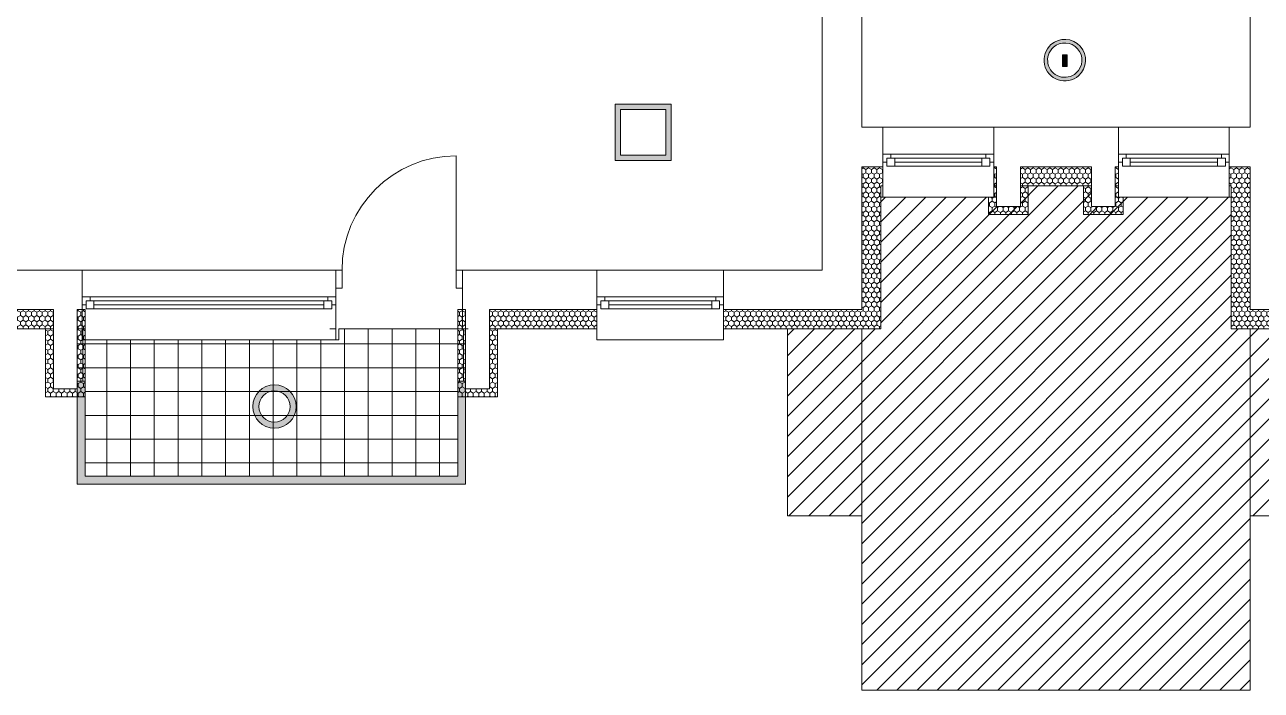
# Model space of a CAD drawing. Header units: millimetres. Extents: x 2795058 to 2855058, y -67651 to -26651.
# Drawn here: x 2820886 to 2828688, y -51609 to -47412 of the extents above; entities that cross this region are included whole.
import ezdxf

# ---------------------------------------------------------------- set-up
doc = ezdxf.new("R2010")
doc.units = ezdxf.units.MM
doc.header["$MEASUREMENT"] = 0
for name, color, linetype, lineweight in [('00E-Ndriqimi elektrike_Pen_No__60', 230, 'Continuous', 0), ('Exterior walls_Pen_No__6', 5, 'Continuous', 0), ('Structural - Bearing_Pen_No__1', 7, 'Continuous', 0), ('Structural - Bearing_Pen_No__19', 255, 'Continuous', 0), ('Structural - Bearing_Pen_No__6', 5, 'Continuous', 0)]:
    doc.layers.add(name, color=color, linetype=linetype, lineweight=lineweight)
doc.layers.add('0_muret e jashtme', color=7, linetype='Continuous')
doc.layers.add('Exterior walls', color=7, linetype='Continuous')
for name, color, linetype, lineweight, true_color in [('0_muret e jashtme_Pen_No__82', 7, 'Continuous', 0, 0xaaaaaa), ('ARCHICAD Doors_Pen_No__82', 7, 'Continuous', 0, 0xaaaaaa), ('ARCHICAD Windows_Pen_No__82', 7, 'Continuous', 0, 0xaaaaaa), ('Shell - Roof_Pen_No__82', 7, 'Continuous', 0, 0xaaaaaa), ('Structural - Bearing_Pen_No__82', 7, 'Continuous', 0, 0xaaaaaa)]:
    doc.layers.add(name, color=color, linetype=linetype, lineweight=lineweight, true_color=true_color)
pattern_1 = [(90, (2247653.822, -76424.967), (-34.6410162, 0), [20, -40]), (90, (2247636.502, -76394.967), (-34.6410162, 0), [20, -40]), (150, (2247653.822, -76404.967), (17.320508, 30), [20, -40]), (150, (2247619.18, -76404.967), (17.320508, 30), [20, -40]), (210, (2247653.822, -76424.967), (-17.320508, 30), [20, -40]), (210, (2247619.18, -76424.967), (-17.320508, 30), [20, -40])]

# ---------------------------------------------------------------- blocks, each defined once
blk = doc.blocks.new('Window 22')
at = {"layer": 'ARCHICAD Windows_Pen_No__82', "color": 253, "linetype": 'Continuous', "lineweight": 0, "true_color": 0xaaaaaa}
for p, q in [((-400, 150), (-400, 220)), ((-400, 220), (400, 220)), ((400, 220), (400, 150)), ((-400, 150), (-400, 30)), ((400, 150), (400, 30)), ((-400, 30), (-400, 0)), ((-400, 0), (-375, 0)), ((-400, 0), (-400, -50)), ((-400, 0), (-400, -50)), ((-375, 25), (-325, 25)), ((-375, -25), (-375, 25)), ((-375, 0), (-375, -25)), ((-325, 25), (325, 25)), ((-325, 25), (-325, -25)), ((-325, 25), (325, 25)), ((-325, 0), (325, 0)), ((325, -25), (325, 25)), ((325, 25), (375, 25)), ((375, 25), (375, -25)), ((375, -25), (375, 0)), ((375, 0), (400, 0)), ((400, 30), (400, 0)), ((400, 0), (400, -50)), ((400, 0), (400, -50)), ((-350, -50), (-400, -50)), ((-400, -50), (-400, -220)), ((-375, -25), (-350, -25)), ((-325, -25), (-375, -25)), ((-350, -25), (-350, -50)), ((350, -50), (-350, -50)), ((325, -25), (-325, -25)), ((375, -25), (325, -25)), ((350, -50), (350, -25)), ((350, -25), (375, -25)), ((400, -50), (350, -50)), ((400, -50), (400, -220)), ((-400, -220), (400, -220))]:
    blk.add_line(p, q, dxfattribs=at)
blk = doc.blocks.new('Window 22_2')
at = {"layer": 'ARCHICAD Windows_Pen_No__82', "color": 253, "linetype": 'Continuous', "lineweight": 0, "true_color": 0xaaaaaa}
for p, q in [((-800, 150), (-800, 220)), ((-800, 220), (800, 220)), ((800, 220), (800, 150)), ((-800, 150), (-800, 30)), ((800, 150), (800, 30)), ((-800, 30), (-800, 0)), ((-800, 0), (-775, 0)), ((-800, 0), (-800, -50)), ((-800, 0), (-800, -50)), ((-775, 25), (-725, 25)), ((-775, -25), (-775, 25)), ((-775, 0), (-775, -25)), ((-725, 25), (725, 25)), ((-725, 25), (-725, -25)), ((-725, 25), (725, 25)), ((-725, 0), (725, 0)), ((725, -25), (725, 25)), ((725, 25), (775, 25)), ((775, 25), (775, -25)), ((775, -25), (775, 0)), ((775, 0), (800, 0)), ((800, 30), (800, 0)), ((800, 0), (800, -50)), ((800, 0), (800, -50)), ((-750, -50), (-800, -50)), ((-800, -50), (-800, -220)), ((-775, -25), (-750, -25)), ((-725, -25), (-775, -25)), ((-750, -25), (-750, -50)), ((750, -50), (-750, -50)), ((725, -25), (-725, -25)), ((775, -25), (725, -25)), ((750, -50), (750, -25)), ((750, -25), (775, -25)), ((800, -50), (750, -50)), ((800, -50), (800, -220)), ((-800, -220), (800, -220))]:
    blk.add_line(p, q, dxfattribs=at)
blk = doc.blocks.new('Door 22')
at = {"layer": 'ARCHICAD Doors_Pen_No__82', "color": 253, "linetype": 'Continuous', "lineweight": 0, "true_color": 0xaaaaaa}
for p, q in [((360, 0), (360, 720)), ((-400, 0), (-437, 0)), ((-400, 0), (-437, 0)), ((-360, 0), (-400, 0)), ((-400, 0), (-400, -115)), ((-400, 0), (-400, -115)), ((-400, 0), (-400, -115)), ((-360, -115), (-360, 0)), ((400, 0), (360, 0)), ((360, 0), (360, -115)), ((400, -115), (400, 0)), ((400, 0), (400, -115)), ((400, 0), (400, -115)), ((400, 0), (437, 0)), ((400, 0), (437, 0)), ((-400, -115), (-360, -115)), ((-400, -115), (-400, -250)), ((-400, -115), (-400, -250)), ((360, -115), (400, -115)), ((400, -115), (400, -250)), ((400, -115), (400, -250)), ((-400, -250), (-400, -370)), ((-400, -250), (-400, -370)), ((400, -250), (400, -370)), ((400, -250), (400, -370)), ((-400, -370), (-437, -370)), ((-400, -370), (-437, -370)), ((400, -370), (437, -370)), ((400, -370), (437, -370))]:
    blk.add_line(p, q, dxfattribs=at)
blk.add_arc((360, 0), 720, 90, 180, dxfattribs=at)
blk = doc.blocks.new('Wall_7', base_point=(2834918.2, -48958.5))
at = {"layer": '0_muret e jashtme_Pen_No__82', "linetype": 'Continuous', "lineweight": 0, "true_color": 0xaaaaaa}
h = blk.add_hatch(dxfattribs=at)
h.set_pattern_fill('Styrofoam_SM_Insulation', color=253, style=0, pattern_type=2)
h.set_pattern_definition(pattern_1)
h.paths.add_polyline_path([(2828618.2, -49208.5), (2828498.2, -49328.5), (2829517.4, -49328.5), (2829517.4, -49208.5)])
h = blk.add_hatch(dxfattribs=at)
h.set_pattern_fill('Styrofoam_SM_Insulation', color=253, style=0, pattern_type=2)
h.set_pattern_definition(pattern_1)
h.paths.add_polyline_path([(2830317.4, -49208.5), (2830317.4, -49328.5), (2831018.2, -49328.5), (2831018.2, -49208.5)])
h = blk.add_hatch(dxfattribs=at)
h.set_pattern_fill('Styrofoam_SM_Insulation', color=253, style=0, pattern_type=2)
h.set_pattern_definition(pattern_1)
h.paths.add_polyline_path([(2831168.2, -49208.5), (2831168.2, -49328.5), (2831198.2, -49328.5), (2831198.2, -49208.5)])
h = blk.add_hatch(dxfattribs=at)
h.set_pattern_fill('Styrofoam_SM_Insulation', color=253, style=0, pattern_type=2)
h.set_pattern_definition(pattern_1)
h.paths.add_polyline_path([(2833598.2, -49208.5), (2833598.2, -49328.5), (2833618.2, -49328.5), (2833618.2, -49208.5)])
h = blk.add_hatch(dxfattribs=at)
h.set_pattern_fill('Styrofoam_SM_Insulation', color=253, style=0, pattern_type=2)
h.set_pattern_definition(pattern_1)
h.paths.add_polyline_path([(2833768.2, -49328.5), (2835288.2, -49328.5), (2835168.2, -49208.5), (2833768.2, -49208.5)])
at = {"layer": '0_muret e jashtme_Pen_No__82', "color": 253, "linetype": 'Continuous', "lineweight": 0, "true_color": 0xaaaaaa}
for p, q in [((2829517.4, -49128.5), (2829517.4, -48958.5)), ((2830317.4, -49128.5), (2830317.4, -48958.5)), ((2831198.2, -48958.5), (2831161.2, -48958.5)), ((2831198.2, -48958.5), (2831198.2, -49073.5)), ((2833598.2, -49128.5), (2833598.2, -48958.5)), ((2831198.2, -49073.5), (2831198.2, -49208.5)), ((2829517.4, -49178.5), (2829517.4, -49128.5)), ((2830317.4, -49178.5), (2830317.4, -49128.5)), ((2833598.2, -49178.5), (2833598.2, -49128.5)), ((2828618.2, -49208.5), (2829517.4, -49208.5)), ((2829517.4, -49208.5), (2829517.4, -49178.5)), ((2829517.4, -49328.5), (2829517.4, -49208.5)), ((2830317.4, -49208.5), (2830317.4, -49178.5)), ((2830317.4, -49208.5), (2831018.2, -49208.5)), ((2830317.4, -49328.5), (2830317.4, -49208.5)), ((2831018.2, -49208.5), (2831018.2, -49328.5)), ((2831168.2, -49328.5), (2831168.2, -49208.5)), ((2831168.2, -49208.5), (2831198.2, -49208.5)), ((2831198.2, -49208.5), (2831198.2, -49328.5)), ((2833598.2, -49208.5), (2833598.2, -49178.5)), ((2833598.2, -49208.5), (2833618.2, -49208.5)), ((2833598.2, -49328.5), (2833598.2, -49208.5)), ((2833618.2, -49208.5), (2833618.2, -49328.5)), ((2833768.2, -49328.5), (2833768.2, -49208.5)), ((2833768.2, -49208.5), (2835168.2, -49208.5)), ((2831198.2, -49328.5), (2831161.2, -49328.5))]:
    blk.add_line(p, q, dxfattribs=at)
at = {"layer": '0_muret e jashtme_Pen_No__82', "color": 253, "linetype": 'Continuous', "lineweight": 0, "true_color": 0xaaaaaa, "flags": 128}
for points in [[(2829517.4, -48958.5), (2828868.2, -48958.5)], [(2831198.2, -48958.5), (2830317.4, -48958.5)], [(2834918.2, -48958.5), (2833598.2, -48958.5)], [(2828498.2, -49328.5), (2829517.4, -49328.5)], [(2830317.4, -49328.5), (2831018.2, -49328.5)], [(2831168.2, -49328.5), (2831198.2, -49328.5)], [(2833598.2, -49328.5), (2833618.2, -49328.5)], [(2833768.2, -49328.5), (2835288.2, -49328.5)]]:
    blk.add_lwpolyline(points, dxfattribs=at)
at = {"layer": 'ARCHICAD Doors_Pen_No__82', "color": 253, "linetype": 'Continuous', "lineweight": 0, "true_color": 0xaaaaaa, "xscale": -1, "zscale": 1000}
blk.add_blockref('Door 22', (2831598.2, -48958.5), dxfattribs=at)
at = {"layer": 'ARCHICAD Windows_Pen_No__82', "color": 253, "linetype": 'Continuous', "lineweight": 0, "true_color": 0xaaaaaa, "zscale": 1000, "rotation": 180}
for name, p in [('Window 22', (2829917.4, -49178.5)), ('Window 22_2', (2832798.2, -49178.5))]:
    blk.add_blockref(name, p, dxfattribs=at)
blk = doc.blocks.new('Window 22_3')
at = {"layer": 'ARCHICAD Windows_Pen_No__82', "color": 253, "linetype": 'Continuous', "lineweight": 0, "true_color": 0xaaaaaa}
for p, q in [((-350, 150), (-350, 220)), ((-350, 220), (350, 220)), ((350, 220), (350, 150)), ((-350, 150), (-350, 30)), ((350, 150), (350, 30)), ((-350, 30), (-350, 0)), ((-350, 0), (-325, 0)), ((-350, 0), (-350, -50)), ((-350, 0), (-350, -50)), ((-325, 25), (-275, 25)), ((-325, -25), (-325, 25)), ((-325, 0), (-325, -25)), ((-275, 25), (275, 25)), ((-275, 25), (-275, -25)), ((-275, 25), (275, 25)), ((-275, 0), (275, 0)), ((275, -25), (275, 25)), ((275, 25), (325, 25)), ((325, 25), (325, -25)), ((325, -25), (325, 0)), ((325, 0), (350, 0)), ((350, 30), (350, 0)), ((350, 0), (350, -50)), ((350, 0), (350, -50)), ((-300, -50), (-350, -50)), ((-350, -50), (-350, -220)), ((-325, -25), (-300, -25)), ((-275, -25), (-325, -25)), ((-300, -25), (-300, -50)), ((300, -50), (-300, -50)), ((275, -25), (-275, -25)), ((325, -25), (275, -25)), ((300, -50), (300, -25)), ((300, -25), (325, -25)), ((350, -50), (300, -50)), ((350, -50), (350, -220)), ((-350, -220), (350, -220))]:
    blk.add_line(p, q, dxfattribs=at)
blk = doc.blocks.new('Wall_12', base_point=(2825918.2, -48058.5))
at = {"layer": '0_muret e jashtme_Pen_No__82', "linetype": 'Continuous', "lineweight": 0, "true_color": 0xaaaaaa}
h = blk.add_hatch(dxfattribs=at)
h.set_pattern_fill('Styrofoam_SM_Insulation', color=253, style=0, pattern_type=2)
h.set_pattern_definition(pattern_1)
h.paths.add_polyline_path([(2826168.2, -48308.5), (2826288.2, -48428.5), (2826300.7, -48428.5), (2826300.7, -48308.5)])
h = blk.add_hatch(dxfattribs=at)
h.set_pattern_fill('Styrofoam_SM_Insulation', color=253, style=0, pattern_type=2)
h.set_pattern_definition(pattern_1)
h.paths.add_polyline_path([(2827000.7, -48308.5), (2827000.7, -48428.5), (2827018.2, -48428.5), (2827018.2, -48308.5)])
h = blk.add_hatch(dxfattribs=at)
h.set_pattern_fill('Styrofoam_SM_Insulation', color=253, style=0, pattern_type=2)
h.set_pattern_definition(pattern_1)
h.paths.add_polyline_path([(2827617.3, -48308.5), (2827168.2, -48308.5), (2827168.2, -48428.5), (2827617.3, -48428.5)])
h = blk.add_hatch(dxfattribs=at)
h.set_pattern_fill('Styrofoam_SM_Insulation', color=253, style=0, pattern_type=2)
h.set_pattern_definition(pattern_1)
h.paths.add_polyline_path([(2827786.6, -48308.5), (2827767.3, -48308.5), (2827767.3, -48428.5), (2827786.6, -48428.5)])
h = blk.add_hatch(dxfattribs=at)
h.set_pattern_fill('Styrofoam_SM_Insulation', color=253, style=0, pattern_type=2)
h.set_pattern_definition(pattern_1)
h.paths.add_polyline_path([(2828618.2, -48308.5), (2828486.6, -48308.5), (2828486.6, -48428.5), (2828498.2, -48428.5)])
at = {"layer": '0_muret e jashtme_Pen_No__82', "color": 253, "linetype": 'Continuous', "lineweight": 0, "true_color": 0xaaaaaa}
for p, q in [((2826300.7, -48228.5), (2826300.7, -48058.5)), ((2827000.7, -48228.5), (2827000.7, -48058.5)), ((2827786.6, -48228.5), (2827786.6, -48058.5)), ((2828486.6, -48228.5), (2828486.6, -48058.5)), ((2826300.7, -48278.5), (2826300.7, -48228.5)), ((2826300.7, -48308.5), (2826300.7, -48278.5)), ((2827000.7, -48278.5), (2827000.7, -48228.5)), ((2827000.7, -48308.5), (2827000.7, -48278.5)), ((2827786.6, -48278.5), (2827786.6, -48228.5)), ((2827786.6, -48308.5), (2827786.6, -48278.5)), ((2828486.6, -48278.5), (2828486.6, -48228.5)), ((2828486.6, -48308.5), (2828486.6, -48278.5)), ((2826168.2, -48308.5), (2826300.7, -48308.5)), ((2826300.7, -48428.5), (2826300.7, -48308.5)), ((2827000.7, -48308.5), (2827018.2, -48308.5)), ((2827000.7, -48428.5), (2827000.7, -48308.5)), ((2827018.2, -48308.5), (2827018.2, -48428.5)), ((2827168.2, -48428.5), (2827168.2, -48308.5)), ((2827168.2, -48308.5), (2827617.3, -48308.5)), ((2827617.3, -48308.5), (2827617.3, -48428.5)), ((2827767.3, -48428.5), (2827767.3, -48308.5)), ((2827767.3, -48308.5), (2827786.6, -48308.5)), ((2827786.6, -48428.5), (2827786.6, -48308.5)), ((2828486.6, -48308.5), (2828618.2, -48308.5)), ((2828486.6, -48428.5), (2828486.6, -48308.5))]:
    blk.add_line(p, q, dxfattribs=at)
at = {"layer": '0_muret e jashtme_Pen_No__82', "color": 253, "linetype": 'Continuous', "lineweight": 0, "true_color": 0xaaaaaa, "flags": 128}
for points in [[(2826300.7, -48058.5), (2826168.2, -48058.5)], [(2827786.6, -48058.5), (2827000.7, -48058.5)], [(2828618.2, -48058.5), (2828486.6, -48058.5)], [(2826288.2, -48428.5), (2826300.7, -48428.5)], [(2827000.7, -48428.5), (2827018.2, -48428.5)], [(2827168.2, -48428.5), (2827617.3, -48428.5)], [(2827767.3, -48428.5), (2827786.6, -48428.5)], [(2828486.6, -48428.5), (2828498.2, -48428.5)]]:
    blk.add_lwpolyline(points, dxfattribs=at)
at = {"layer": 'ARCHICAD Windows_Pen_No__82', "color": 253, "linetype": 'Continuous', "lineweight": 0, "true_color": 0xaaaaaa, "zscale": 1000, "rotation": 180}
for p in [(2826650.7, -48278.5), (2828136.6, -48278.5)]:
    blk.add_blockref('Window 22_3', p, dxfattribs=at)
blk = doc.blocks.new('Wall_13', base_point=(2828868.2, -48958.5))
at = {"layer": '0_muret e jashtme_Pen_No__82', "linetype": 'Continuous', "lineweight": 0, "true_color": 0xaaaaaa}
h = blk.add_hatch(dxfattribs=at)
h.set_pattern_fill('Styrofoam_SM_Insulation', color=253, style=0, pattern_type=2)
h.set_pattern_definition(pattern_1)
h.paths.add_polyline_path([(2828498.2, -48428.5), (2828498.2, -49328.5), (2828618.2, -49208.5), (2828618.2, -48308.5)])
at = {"layer": '0_muret e jashtme_Pen_No__82', "color": 253, "linetype": 'Continuous', "lineweight": 0, "true_color": 0xaaaaaa}
blk.add_line((2828618.2, -48308.5), (2828618.2, -49208.5), dxfattribs=at)
at = {"layer": '0_muret e jashtme_Pen_No__82', "color": 253, "linetype": 'Continuous', "lineweight": 0, "true_color": 0xaaaaaa, "flags": 128}
for points in [[(2828868.2, -48958.5), (2828868.2, -48058.5)], [(2828498.2, -48428.5), (2828498.2, -49328.5)]]:
    blk.add_lwpolyline(points, dxfattribs=at)
blk = doc.blocks.new('Wall_14', base_point=(2825918.2, -48958.5))
at = {"layer": '0_muret e jashtme_Pen_No__82', "linetype": 'Continuous', "lineweight": 0, "true_color": 0xaaaaaa}
h = blk.add_hatch(dxfattribs=at)
h.set_pattern_fill('Styrofoam_SM_Insulation', color=253, style=0, pattern_type=2)
h.set_pattern_definition(pattern_1)
h.paths.add_polyline_path([(2826288.2, -49328.5), (2826288.2, -48428.5), (2826168.2, -48308.5), (2826168.2, -49208.5)])
at = {"layer": '0_muret e jashtme_Pen_No__82', "color": 253, "linetype": 'Continuous', "lineweight": 0, "true_color": 0xaaaaaa}
blk.add_line((2826168.2, -49208.5), (2826168.2, -48308.5), dxfattribs=at)
at = {"layer": '0_muret e jashtme_Pen_No__82', "color": 253, "linetype": 'Continuous', "lineweight": 0, "true_color": 0xaaaaaa, "flags": 128}
for points in [[(2825918.2, -48058.5), (2825918.2, -48958.5)], [(2826288.2, -49328.5), (2826288.2, -48428.5)]]:
    blk.add_lwpolyline(points, dxfattribs=at)
blk = doc.blocks.new('Wall_18', base_point=(2825918.2, -48958.5))
at = {"layer": '0_muret e jashtme_Pen_No__82', "linetype": 'Continuous', "lineweight": 0, "true_color": 0xaaaaaa}
h = blk.add_hatch(dxfattribs=at)
h.set_pattern_fill('Styrofoam_SM_Insulation', color=253, style=0, pattern_type=2)
h.set_pattern_definition(pattern_1)
h.paths.add_polyline_path([(2821068.2, -49208.5), (2819749.3, -49208.5), (2819668.2, -49328.5), (2821068.2, -49328.5)])
h = blk.add_hatch(dxfattribs=at)
h.set_pattern_fill('Styrofoam_SM_Insulation', color=253, style=0, pattern_type=2)
h.set_pattern_definition(pattern_1)
h.paths.add_polyline_path([(2819749.3, -49208.5), (2819668.2, -49208.5), (2819668.2, -49328.5)])
h = blk.add_hatch(dxfattribs=at)
h.set_pattern_fill('Styrofoam_SM_Insulation', color=253, style=0, pattern_type=2)
h.set_pattern_definition(pattern_1)
h.paths.add_polyline_path([(2821218.2, -49208.5), (2821218.2, -49328.5), (2821248.2, -49328.5), (2821248.2, -49208.5)])
h = blk.add_hatch(dxfattribs=at)
h.set_pattern_fill('Styrofoam_SM_Insulation', color=253, style=0, pattern_type=2)
h.set_pattern_definition(pattern_1)
h.paths.add_polyline_path([(2823648.2, -49328.5), (2823668.2, -49328.5), (2823668.2, -49208.5), (2823648.2, -49208.5)])
h = blk.add_hatch(dxfattribs=at)
h.set_pattern_fill('Styrofoam_SM_Insulation', color=253, style=0, pattern_type=2)
h.set_pattern_definition(pattern_1)
h.paths.add_polyline_path([(2824495.8, -49208.5), (2823818.2, -49208.5), (2823818.2, -49328.5), (2824495.8, -49328.5)])
h = blk.add_hatch(dxfattribs=at)
h.set_pattern_fill('Styrofoam_SM_Insulation', color=253, style=0, pattern_type=2)
h.set_pattern_definition(pattern_1)
h.paths.add_polyline_path([(2826168.2, -49208.5), (2825295.8, -49208.5), (2825295.8, -49328.5), (2826288.2, -49328.5)])
at = {"layer": '0_muret e jashtme_Pen_No__82', "color": 253, "linetype": 'Continuous', "lineweight": 0, "true_color": 0xaaaaaa}
for p, q in [((2821248.2, -49128.5), (2821248.2, -48958.5)), ((2823648.2, -48958.5), (2823685.2, -48958.5)), ((2823648.2, -48958.5), (2823648.2, -49073.5)), ((2824495.8, -49128.5), (2824495.8, -48958.5)), ((2825295.8, -49128.5), (2825295.8, -48958.5)), ((2823648.2, -49073.5), (2823648.2, -49208.5)), ((2821248.2, -49178.5), (2821248.2, -49128.5)), ((2824495.8, -49178.5), (2824495.8, -49128.5)), ((2825295.8, -49178.5), (2825295.8, -49128.5)), ((2819749.3, -49208.5), (2819668.2, -49208.5)), ((2819749.3, -49208.5), (2819918.2, -49208.5)), ((2819918.2, -49208.5), (2821068.2, -49208.5)), ((2821068.2, -49208.5), (2821068.2, -49328.5)), ((2821218.2, -49328.5), (2821218.2, -49208.5)), ((2821218.2, -49208.5), (2821248.2, -49208.5)), ((2821248.2, -49208.5), (2821248.2, -49178.5)), ((2821248.2, -49328.5), (2821248.2, -49208.5)), ((2823648.2, -49208.5), (2823668.2, -49208.5)), ((2823648.2, -49208.5), (2823648.2, -49328.5)), ((2823668.2, -49208.5), (2823668.2, -49328.5)), ((2823818.2, -49328.5), (2823818.2, -49208.5)), ((2823818.2, -49208.5), (2824495.8, -49208.5)), ((2824495.8, -49208.5), (2824495.8, -49178.5)), ((2824495.8, -49328.5), (2824495.8, -49208.5)), ((2825295.8, -49208.5), (2825295.8, -49178.5)), ((2825295.8, -49208.5), (2826168.2, -49208.5)), ((2825295.8, -49328.5), (2825295.8, -49208.5)), ((2823648.2, -49328.5), (2823685.2, -49328.5))]:
    blk.add_line(p, q, dxfattribs=at)
at = {"layer": '0_muret e jashtme_Pen_No__82', "color": 253, "linetype": 'Continuous', "lineweight": 0, "true_color": 0xaaaaaa, "flags": 128}
for points in [[(2819668.2, -49208.5), (2819668.2, -48958.5)], [(2821248.2, -48958.5), (2819918.2, -48958.5)], [(2824495.8, -48958.5), (2823648.2, -48958.5)], [(2825918.2, -48958.5), (2825295.8, -48958.5)], [(2819668.2, -49328.5), (2819668.2, -49208.5)], [(2819668.2, -49328.5), (2821068.2, -49328.5)], [(2821218.2, -49328.5), (2821248.2, -49328.5)], [(2823648.2, -49328.5), (2823668.2, -49328.5)], [(2823818.2, -49328.5), (2824495.8, -49328.5)], [(2825295.8, -49328.5), (2826288.2, -49328.5)]]:
    blk.add_lwpolyline(points, dxfattribs=at)
at = {"layer": 'ARCHICAD Doors_Pen_No__82', "color": 253, "linetype": 'Continuous', "lineweight": 0, "true_color": 0xaaaaaa, "zscale": 1000}
blk.add_blockref('Door 22', (2823248.2, -48958.5), dxfattribs=at)
at = {"layer": 'ARCHICAD Windows_Pen_No__82', "color": 253, "linetype": 'Continuous', "lineweight": 0, "true_color": 0xaaaaaa, "zscale": 1000, "rotation": 180}
for name, p in [('Window 22_2', (2822048.2, -49178.5)), ('Window 22', (2824895.8, -49178.5))]:
    blk.add_blockref(name, p, dxfattribs=at)
blk = doc.blocks.new('Storefront 22_2')
at = {"layer": 'ARCHICAD Doors_Pen_No__82', "color": 253, "linetype": 'Continuous', "lineweight": 0, "true_color": 0xaaaaaa}
for p, q in [((420, 840), (420, 920)), ((420, 920), (460, 920)), ((460, 920), (460, 840)), ((420, 840), (440, 840)), ((420, 80), (420, 840)), ((460, 840), (420, 840)), ((440, 840), (460, 840)), ((440, 80), (440, 840)), ((440, 840), (440, 80)), ((440, 840), (440, 80)), ((460, 840), (460, 80)), ((440, 80), (420, 80)), ((420, 0), (420, 80)), ((420, 80), (460, 80)), ((460, 80), (440, 80)), ((460, 80), (460, 0)), ((-500, 0), (-500, -80)), ((-460, 0), (-500, 0)), ((-500, 0), (-500, -80)), ((-500, 0), (-500, -80)), ((-460, -40), (-460, 0)), ((460, 0), (420, 0)), ((460, 0), (460, -40)), ((500, 0), (460, 0)), ((500, -80), (500, 0)), ((500, 0), (500, -80)), ((500, 0), (500, -80)), ((-450, -40), (-460, -40)), ((-460, -80), (-460, -65.4)), ((-460, -65.4), (-450, -65.4)), ((-450, -65.4), (-450, -40)), ((460, -40), (450, -40)), ((450, -40), (450, -65.4)), ((450, -65.4), (460, -65.4)), ((460, -65.4), (460, -80)), ((-500, -80), (-460, -80)), ((-500, -80), (-500, -250)), ((460, -80), (500, -80)), ((500, -80), (500, -250))]:
    blk.add_line(p, q, dxfattribs=at)
blk.add_arc((460, 0), 920, 92.49191, 180, dxfattribs=at)
blk = doc.blocks.new('Wall_20', base_point=(2828868.2, -48058.5))
at = {"layer": '0_muret e jashtme_Pen_No__82', "color": 253, "linetype": 'Continuous', "lineweight": 0, "true_color": 0xaaaaaa}
for p, q in [((2828788.2, -43081.6), (2828618.2, -43081.6)), ((2828868.2, -43081.6), (2828788.2, -43081.6)), ((2828788.2, -44081.6), (2828618.2, -44081.6)), ((2828868.2, -44081.6), (2828788.2, -44081.6))]:
    blk.add_line(p, q, dxfattribs=at)
at = {"layer": '0_muret e jashtme_Pen_No__82', "color": 253, "linetype": 'Continuous', "lineweight": 0, "true_color": 0xaaaaaa, "flags": 128}
for points in [[(2828618.2, -42758.5), (2828618.2, -43081.6)], [(2828868.2, -43081.6), (2828868.2, -42758.5)], [(2828618.2, -44081.6), (2828618.2, -48058.5)], [(2828868.2, -44658.5), (2828868.2, -44081.6)], [(2828868.2, -45858.5), (2828868.2, -44858.5)], [(2828868.2, -48058.5), (2828868.2, -46058.5)]]:
    blk.add_lwpolyline(points, dxfattribs=at)
at = {"layer": 'ARCHICAD Doors_Pen_No__82', "color": 253, "linetype": 'Continuous', "lineweight": 0, "true_color": 0xaaaaaa, "xscale": -1, "zscale": 1000, "rotation": 270}
blk.add_blockref('Storefront 22_2', (2828868.2, -43581.6), dxfattribs=at)
blk = doc.blocks.new('Wall_21', base_point=(2825918.2, -48058.5))
at = {"layer": '0_muret e jashtme_Pen_No__82', "color": 253, "linetype": 'Continuous', "lineweight": 0, "true_color": 0xaaaaaa}
for p, q in [((2825918.2, -43081.6), (2825998.2, -43081.6)), ((2825998.2, -43081.6), (2826168.2, -43081.6)), ((2825918.2, -44081.6), (2825998.2, -44081.6)), ((2825998.2, -44081.6), (2826168.2, -44081.6))]:
    blk.add_line(p, q, dxfattribs=at)
at = {"layer": '0_muret e jashtme_Pen_No__82', "color": 253, "linetype": 'Continuous', "lineweight": 0, "true_color": 0xaaaaaa, "flags": 128}
for points in [[(2825918.2, -42758.5), (2825918.2, -43081.6)], [(2826168.2, -43081.6), (2826168.2, -42758.5)], [(2825918.2, -44081.6), (2825918.2, -44658.5)], [(2826168.2, -48058.5), (2826168.2, -44081.6)], [(2825918.2, -44858.5), (2825918.2, -45858.5)], [(2825918.2, -46058.5), (2825918.2, -48058.5)]]:
    blk.add_lwpolyline(points, dxfattribs=at)
at = {"layer": 'ARCHICAD Doors_Pen_No__82', "color": 253, "linetype": 'Continuous', "lineweight": 0, "true_color": 0xaaaaaa, "zscale": 1000, "rotation": 90}
blk.add_blockref('Storefront 22_2', (2825918.2, -43581.6), dxfattribs=at)
blk = doc.blocks.new('Wall_52', base_point=(2827767.3, -48058.5))
at = {"layer": '0_muret e jashtme_Pen_No__82', "color": 253, "linetype": 'Continuous', "lineweight": 0, "true_color": 0xaaaaaa}
for p, q in [((2827617.3, -48308.5), (2827617.3, -48428.5)), ((2827767.3, -48428.5), (2827767.3, -48308.5))]:
    blk.add_line(p, q, dxfattribs=at)
at = {"layer": '0_muret e jashtme_Pen_No__82', "color": 253, "linetype": 'Continuous', "lineweight": 0, "true_color": 0xaaaaaa, "flags": 128}
for points in [[(2827617.3, -48428.5), (2827617.3, -48558.5)], [(2827767.3, -48558.5), (2827767.3, -48428.5)], [(2827617.3, -48558.5), (2827767.3, -48558.5)]]:
    blk.add_lwpolyline(points, dxfattribs=at)
blk = doc.blocks.new('Wall_53', base_point=(2827018.2, -48058.5))
at = {"layer": '0_muret e jashtme_Pen_No__82', "color": 253, "linetype": 'Continuous', "lineweight": 0, "true_color": 0xaaaaaa}
for p, q in [((2827018.2, -48308.5), (2827018.2, -48428.5)), ((2827168.2, -48428.5), (2827168.2, -48308.5))]:
    blk.add_line(p, q, dxfattribs=at)
at = {"layer": '0_muret e jashtme_Pen_No__82', "color": 253, "linetype": 'Continuous', "lineweight": 0, "true_color": 0xaaaaaa, "flags": 128}
for points in [[(2827018.2, -48428.5), (2827018.2, -48558.5)], [(2827168.2, -48558.5), (2827168.2, -48428.5)], [(2827168.2, -48558.5), (2827018.2, -48558.5)]]:
    blk.add_lwpolyline(points, dxfattribs=at)
blk = doc.blocks.new('Wall_56', base_point=(2823668.2, -48958.5))
at = {"layer": '0_muret e jashtme_Pen_No__82', "color": 253, "linetype": 'Continuous', "lineweight": 0, "true_color": 0xaaaaaa}
for p, q in [((2823668.2, -49208.5), (2823668.2, -49328.5)), ((2823818.2, -49328.5), (2823818.2, -49208.5))]:
    blk.add_line(p, q, dxfattribs=at)
at = {"layer": '0_muret e jashtme_Pen_No__82', "color": 253, "linetype": 'Continuous', "lineweight": 0, "true_color": 0xaaaaaa, "flags": 128}
for points in [[(2823668.2, -49328.5), (2823668.2, -49708.5)], [(2823818.2, -49708.5), (2823818.2, -49328.5)], [(2823818.2, -49708.5), (2823668.2, -49708.5)]]:
    blk.add_lwpolyline(points, dxfattribs=at)
blk = doc.blocks.new('Wall_57', base_point=(2821218.2, -48958.5))
at = {"layer": '0_muret e jashtme_Pen_No__82', "color": 253, "linetype": 'Continuous', "lineweight": 0, "true_color": 0xaaaaaa}
for p, q in [((2821068.2, -49208.5), (2821068.2, -49328.5)), ((2821218.2, -49328.5), (2821218.2, -49208.5))]:
    blk.add_line(p, q, dxfattribs=at)
at = {"layer": '0_muret e jashtme_Pen_No__82', "color": 253, "linetype": 'Continuous', "lineweight": 0, "true_color": 0xaaaaaa, "flags": 128}
for points in [[(2821068.2, -49328.5), (2821068.2, -49708.5)], [(2821218.2, -49708.5), (2821218.2, -49328.5)], [(2821068.2, -49708.5), (2821218.2, -49708.5)]]:
    blk.add_lwpolyline(points, dxfattribs=at)
blk = doc.blocks.new('Wall_86', base_point=(2827361.2, -47537))
at = {"layer": 'Exterior walls_Pen_No__6', "linetype": 'Continuous', "lineweight": 0}
blk.add_hatch(color=5, dxfattribs=at).paths.add_polyline_path([(2827361.2, -47537, 1), (2827535.6, -47733), (2827520.3, -47715.9, -1), (2827376.4, -47554.2)])
at = {"layer": 'Exterior walls_Pen_No__6', "color": 5, "linetype": 'Continuous', "lineweight": 0}
for radius in [131.2, 108.2]:
    blk.add_arc((2827448.4, -47635), radius, 131.6726, 311.6726, dxfattribs=at)
blk = doc.blocks.new('Wall_87', base_point=(2827535.6, -47733))
at = {"layer": 'Exterior walls_Pen_No__6', "linetype": 'Continuous', "lineweight": 0}
blk.add_hatch(color=5, dxfattribs=at).paths.add_polyline_path([(2827535.6, -47733, 1), (2827361.2, -47537), (2827376.4, -47554.2, -1), (2827520.3, -47715.9)])
at = {"layer": 'Exterior walls_Pen_No__6', "color": 5, "linetype": 'Continuous', "lineweight": 0}
for radius in [131.2, 108.2]:
    blk.add_arc((2827448.4, -47635), radius, 311.6726, 131.6726, dxfattribs=at)

msp = doc.modelspace()

# ---------------------------------------------------------------- hatches: boundary and pattern name
at = {"layer": '00E-Ndriqimi elektrike_Pen_No__60', "linetype": 'Continuous', "lineweight": 0}
h = msp.add_hatch(color=230, dxfattribs=at)
h.paths.add_polyline_path([(2822324.6, -49819.3, 1.000002), (2822598.8, -49819.3, 1)])
h.paths.add_polyline_path([(2822363, -49819.3, -1.000002), (2822560.4, -49819.3, -1)], flags=0)
at = {"layer": '0_muret e jashtme_Pen_No__82', "linetype": 'Continuous', "lineweight": 0, "true_color": 0xaaaaaa}
h = msp.add_hatch(dxfattribs=at)
h.set_pattern_fill('Styrofoam_SM_Insulation', color=253, style=0, pattern_type=2)
h.set_pattern_definition(pattern_1)
h.paths.add_polyline_path([(2827168.2, -48428.5), (2827168.2, -48558.5), (2827018.2, -48558.5), (2827018.2, -48428.5), (2827000.7, -48428.5), (2827000.7, -48498.5), (2826968.2, -48498.5), (2826968.2, -48608.5), (2827218.2, -48608.5), (2827218.2, -48428.5)])
h = msp.add_hatch(dxfattribs=at)
h.set_pattern_fill('Styrofoam_SM_Insulation', color=253, style=0, pattern_type=2)
h.set_pattern_definition(pattern_1)
h.paths.add_polyline_path([(2827617.3, -48428.5), (2827567.3, -48428.5), (2827567.3, -48608.5), (2827817.3, -48608.5), (2827817.3, -48498.5), (2827786.6, -48498.5), (2827786.6, -48428.5), (2827767.3, -48428.5), (2827767.3, -48558.5), (2827617.3, -48558.5)])
h = msp.add_hatch(dxfattribs=at)
h.set_pattern_fill('Styrofoam_SM_Insulation', color=253, style=0, pattern_type=2)
h.set_pattern_definition(pattern_1)
h.paths.add_polyline_path([(2821068.2, -49328.5), (2821068.2, -49708.5), (2821218.2, -49708.5), (2821218.2, -49208.5), (2821268.2, -49208.5), (2821268.2, -49758.5), (2821018.2, -49758.5), (2821018.2, -49328.5)])
h = msp.add_hatch(dxfattribs=at)
h.set_pattern_fill('Styrofoam_SM_Insulation', color=253, style=0, pattern_type=2)
h.set_pattern_definition(pattern_1)
h.paths.add_polyline_path([(2823818.2, -49328.5), (2823818.2, -49708.5), (2823668.2, -49708.5), (2823668.2, -49208.5), (2823618.2, -49208.5), (2823618.2, -49758.5), (2823868.2, -49758.5), (2823868.2, -49328.5)])
at = {"layer": 'Structural - Bearing_Pen_No__19', "linetype": 'Continuous', "lineweight": 0}
h = msp.add_hatch(dxfattribs=at)
h.set_pattern_fill('Masonry_Block', color=255, style=0, pattern_type=2)
h.set_pattern_definition([(45, (2247653.82, -76424.97), (-63.639609, 63.639609), [])])
h.paths.add_polyline_path([(2825698.2, -49328.5), (2825698.2, -50509), (2826168.2, -50509), (2826168.2, -51608.5), (2826558.2, -51608.5), (2828618.2, -51608.5), (2828618.2, -50509), (2829088.2, -50509), (2829088.2, -49328.5), (2828568.2, -49328.5), (2828498.2, -49328.5), (2828498.2, -48498.5), (2828468.2, -48498.5), (2827767.3, -48498.5), (2827767.3, -48558.5), (2827617.3, -48558.5), (2827617.3, -48428.5), (2827168.2, -48428.5), (2827168.2, -48558.5), (2827018.2, -48558.5), (2827018.2, -48498.5), (2826318.2, -48498.5), (2826288.2, -48498.5), (2826288.2, -49328.5), (2826218.2, -49328.5)])
h = msp.add_hatch(dxfattribs=at)
h.set_pattern_fill('Grid_15x15', color=255, style=0, pattern_type=2)
h.set_pattern_definition([(0, (2247653.82, -76424.97), (0, 150), []), (90, (2247653.82, -76424.97), (-150, 0), [])])
h.paths.add_polyline_path([(2823618.2, -49658.5), (2823667.8, -49658.5), (2823667.8, -50308.5), (2823668.2, -50308.5), (2823668.2, -49328.5), (2822868.2, -49328.5), (2822868.2, -49398.5), (2821268.2, -49398.5), (2821268.2, -49328.5), (2821218.2, -49328.5), (2821218.2, -49658.5), (2821268.2, -49658.5), (2821268.2, -50258.5), (2823618.2, -50258.5)])
msp.add_hatch(color=255, dxfattribs=at).paths.add_polyline_path([(2821218.2, -50308.5), (2821218.2, -49658.5), (2821268.2, -49658.5), (2821268.2, -50258.5), (2823618.2, -50258.5), (2823618.2, -49658.5), (2823667.8, -49658.5), (2823667.8, -50308.5)])
at = {"layer": 'Structural - Bearing_Pen_No__6', "linetype": 'Continuous', "lineweight": 0}
for points in [[(2827433.4, -47675.1), (2827433.4, -47601), (2827462.8, -47601), (2827462.8, -47675.1)], [(2827442.8, -47666.9), (2827442.8, -47606.8), (2827456.1, -47606.8), (2827456.1, -47666.9)]]:
    msp.add_hatch(color=5, dxfattribs=at).paths.add_polyline_path(points)
h = msp.add_hatch(color=5, dxfattribs=at)
h.paths.add_polyline_path([(2824611.3, -47913.1), (2824965.3, -47913.1), (2824965.3, -48267.1), (2824611.3, -48267.1)])
h.paths.add_polyline_path([(2824932.2, -48233.9), (2824644.5, -48233.9), (2824644.5, -47946.3), (2824932.2, -47946.3)], flags=0)

# ---------------------------------------------------------------- linework, layer by layer
at = {"layer": '00E-Ndriqimi elektrike_Pen_No__60', "color": 230, "linetype": 'Continuous', "lineweight": 0}
for radius in [137.1, 98.7]:
    msp.add_circle((2822461.7, -49819.3), radius, dxfattribs=at)
at = {"layer": '0_muret e jashtme_Pen_No__82', "color": 253, "linetype": 'Continuous', "lineweight": 0, "true_color": 0xaaaaaa, "flags": 128}
for points in [[(2827168.2, -48428.5), (2827168.2, -48558.5), (2827018.2, -48558.5), (2827018.2, -48428.5), (2827000.7, -48428.5), (2827000.7, -48498.5), (2826968.2, -48498.5), (2826968.2, -48608.5), (2827218.2, -48608.5), (2827218.2, -48428.5)], [(2827617.3, -48428.5), (2827567.3, -48428.5), (2827567.3, -48608.5), (2827817.3, -48608.5), (2827817.3, -48498.5), (2827786.6, -48498.5), (2827786.6, -48428.5), (2827767.3, -48428.5), (2827767.3, -48558.5), (2827617.3, -48558.5)], [(2821068.2, -49328.5), (2821068.2, -49708.5), (2821218.2, -49708.5), (2821218.2, -49208.5), (2821268.2, -49208.5), (2821268.2, -49758.5), (2821018.2, -49758.5), (2821018.2, -49328.5)], [(2823818.2, -49328.5), (2823818.2, -49708.5), (2823668.2, -49708.5), (2823668.2, -49208.5), (2823618.2, -49208.5), (2823618.2, -49758.5), (2823868.2, -49758.5), (2823868.2, -49328.5)]]:
    msp.add_lwpolyline(points, close=True, dxfattribs=at)
at = {"layer": 'Shell - Roof_Pen_No__82', "color": 253, "linetype": 'Continuous', "lineweight": 0, "true_color": 0xaaaaaa}
for p, q in [((2821218.2, -49258.5), (2821218.2, -50308.5)), ((2823668.2, -50308.5), (2823668.2, -49258.5)), ((2825698.2, -50509), (2825698.2, -49328.5)), ((2826168.2, -50509), (2826168.2, -49328.5)), ((2828618.2, -50509), (2828618.2, -49328.5)), ((2821218.2, -50308.5), (2823668.2, -50308.5)), ((2828618.2, -51508.5), (2828618.2, -50509))]:
    msp.add_line(p, q, dxfattribs=at)
at = {"layer": 'Structural - Bearing_Pen_No__1', "color": 7, "linetype": 'Continuous', "lineweight": 0, "flags": 128}
msp.add_lwpolyline([(2821218.2, -50308.5), (2821218.2, -49658.5), (2821268.2, -49658.5), (2821268.2, -50258.5), (2823618.2, -50258.5), (2823618.2, -49658.5), (2823667.8, -49658.5), (2823667.8, -50308.5)], close=True, dxfattribs=at)
at = {"layer": 'Structural - Bearing_Pen_No__6', "color": 5, "linetype": 'Continuous', "lineweight": 0, "flags": 128}
for points in [[(2827433.4, -47675.1), (2827433.4, -47601), (2827462.8, -47601), (2827462.8, -47675.1)], [(2827442.8, -47666.9), (2827442.8, -47606.8), (2827456.1, -47606.8), (2827456.1, -47666.9)], [(2824611.3, -47913.1), (2824965.3, -47913.1), (2824965.3, -48267.1), (2824611.3, -48267.1)], [(2824932.2, -48233.9), (2824644.5, -48233.9), (2824644.5, -47946.3), (2824932.2, -47946.3)]]:
    msp.add_lwpolyline(points, close=True, dxfattribs=at)
at = {"layer": 'Structural - Bearing_Pen_No__82', "color": 253, "linetype": 'Continuous', "lineweight": 0, "true_color": 0xaaaaaa, "flags": 128}
msp.add_lwpolyline([(2829088.2, -49328.5), (2828568.2, -49328.5), (2828498.2, -49328.5), (2828498.2, -48498.5), (2828468.2, -48498.5), (2827767.3, -48498.5), (2827767.3, -48558.5), (2827617.3, -48558.5), (2827617.3, -48428.5), (2827168.2, -48428.5), (2827168.2, -48558.5), (2827018.2, -48558.5), (2827018.2, -48498.5), (2826318.2, -48498.5), (2826288.2, -48498.5), (2826288.2, -49328.5), (2826218.2, -49328.5), (2825698.2, -49328.5), (2825698.2, -50509), (2826168.2, -50509), (2826168.2, -51608.5), (2826558.2, -51608.5), (2828618.2, -51608.5), (2828618.2, -50509), (2829088.2, -50509)], dxfattribs=at)
msp.add_lwpolyline([(2823618.2, -49658.5), (2823667.8, -49658.5), (2823667.8, -50308.5), (2823668.2, -50308.5), (2823668.2, -49328.5), (2822868.2, -49328.5), (2822868.2, -49398.5), (2821268.2, -49398.5), (2821268.2, -49328.5), (2821218.2, -49328.5), (2821218.2, -49658.5), (2821268.2, -49658.5), (2821268.2, -50258.5), (2823618.2, -50258.5)], close=True, dxfattribs=at)

# ---------------------------------------------------------------- block references
at = {"layer": '0_muret e jashtme', "color": 7, "lineweight": 0}
for name, p in [('Wall_21', (2825918.2, -48058.5)), ('Wall_20', (2828868.2, -48058.5)), ('Wall_14', (2825918.2, -48958.5)), ('Wall_12', (2825918.2, -48058.5)), ('Wall_13', (2828868.2, -48958.5)), ('Wall_18', (2825918.2, -48958.5)), ('Wall_7', (2834918.2, -48958.5)), ('Wall_53', (2827018.2, -48058.5)), ('Wall_52', (2827767.3, -48058.5)), ('Wall_57', (2821218.2, -48958.5)), ('Wall_56', (2823668.2, -48958.5))]:
    msp.add_blockref(name, p, dxfattribs=at)
at = {"layer": 'Exterior walls', "color": 5, "lineweight": 0}
for name, p in [('Wall_87', (2827535.6, -47733)), ('Wall_86', (2827361.2, -47537))]:
    msp.add_blockref(name, p, dxfattribs=at)

doc.saveas('drawing.dxf')
